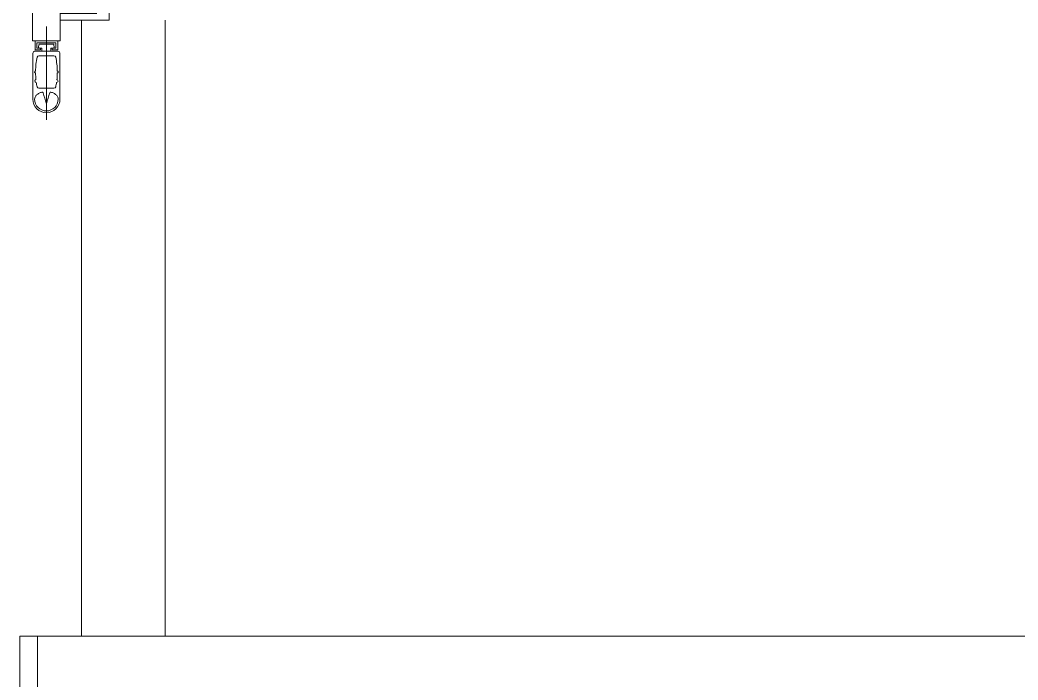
# Model space of a CAD drawing. Header units: millimetres. Extents: x 51154 to 151340, y -24069 to 30962.
# Drawn here: x 110725 to 112159, y -2358 to -1409 of the extents above; entities that cross this region are included whole.
import ezdxf

# ---------------------------------------------------------------- set-up
doc = ezdxf.new("R2010")
doc.units = ezdxf.units.MM
doc.layers.add('Ломаная-1-1', color=9, linetype='Continuous', lineweight=9, true_color=0x808080)
doc.layers.add('Партер_ТХ_для_Разрез_dwg _2_-1', color=9, linetype='Continuous', lineweight=9, true_color=0x808080)

# ---------------------------------------------------------------- blocks, each defined once
blk = doc.blocks.new('Партер_ТХ_для_Разрез_dwg_A$Cdd70e238-8380835-Разрез 1-1')
at = {"layer": 'Ломаная-1-1'}
for p, q in [((110762.8, -1418.7), (110762.8, -1552.6)), ((110813.4, -1409.2), (110813.4, -2295.2)), ((110933.4, -1409.2), (110933.4, -2295.2)), ((110751.6, -1448.1), (110752, -1444.9)), ((110753.2, -1443.7), (110772.4, -1443.7)), ((110773.7, -1444.9), (110774, -1448.1)), ((110743.3, -1523), (110743.3, -1456.7)), ((110782.3, -1456.7), (110782.3, -1523))]:
    blk.add_line(p, q, dxfattribs=at)
at = {"layer": 'Ломаная-1-1', "flags": 128}
for points in [[(110742.8, -1249.2), (110742.8, -1439.2), (110782.8, -1439.2), (110782.8, -1249.2), (110782.8, -1439.2), (110782.8, -1249.2), (110782.8, -1439.2)], [(110835.3, -1399.7), (110782.8, -1399.7), (110782.8, -1409.2), (110852.8, -1409.2), (110852.8, -1249.2)], [(110745.9, -1454.1), (110762.8, -1454.1), (110779.7, -1454.1)], [(110773.7, -1460.6), (110768.3, -1460.6), (110762.8, -1460.6), (110757.4, -1460.6), (110751.9, -1460.6)], [(110756.3, -1454.1), (110756.3, -1452.2), (110756.3, -1449.6), (110752.9, -1449.6)], [(110772.7, -1449.6), (110769.3, -1449.6), (110769.3, -1454.1)], [(110751.9, -1507.4), (110757.4, -1507.4), (110762.8, -1507.4), (110768.3, -1507.4), (110773.7, -1507.4)], [(110762.8, -1529.5), (110761.6, -1525.6), (110760.4, -1521.6), (110759.2, -1517.7), (110758, -1513.8)], [(110767.7, -1513.8), (110766.4, -1517.7), (110765.2, -1521.6), (110764, -1525.6), (110762.8, -1529.5)]]:
    blk.add_lwpolyline(points, dxfattribs=at)
for points in [[(110776.5, -1449.6), (110771.3, -1449.6), (110771.3, -1452.2), (110779.1, -1452.2), (110779.1, -1439.2), (110746.6, -1439.2), (110746.6, -1452.2), (110754.4, -1452.2), (110754.4, -1449.6), (110749.2, -1449.6), (110749.2, -1441.8), (110776.5, -1441.8)], [(110724.8, -2295.2), (110724.8, -2385.2), (110749.8, -2385.2), (110749.8, -2295.2)], [(114930.8, -2295.1), (110749.8, -2295.1), (110749.8, -2385.2), (114930.8, -2385.2), (114930.8, -2295.1), (114954.8, -2295.1), (114954.8, -2385.1), (114930.8, -2385.1)]]:
    blk.add_lwpolyline(points, close=True, dxfattribs=at)
at = {"layer": 'Ломаная-1-1'}
for centre, radius, start, end in [((110752.9, -1448.3), 1.3, 173.6598, 270), ((110753.2, -1445), 1.3, 90, 173.6598), ((110772.4, -1445), 1.3, 6.3402, 90), ((110772.7, -1448.3), 1.3, 270, 6.3402), ((110745.9, -1456.7), 2.6, 90, 180), ((110853.8, -1484), 106.6, 168.463, 179.3013), ((110751.9, -1463.2), 2.6, 90, 168.463), ((110773.7, -1463.2), 2.6, 11.537, 90), ((110671.8, -1484), 106.6, 0.6987, 11.537), ((110779.7, -1456.7), 2.6, 0, 90), ((110747.2, -1484), 1.3, 89.6506, 270.3494), ((110853.8, -1484), 106.6, 180.6987, 185.9566), ((110671.8, -1484), 106.6, 354.0434, 359.3013), ((110778.4, -1484), 1.3, 269.6506, 90.3494), ((110748, -1497), 1.95, 96.4807, 277.5288), ((110853.8, -1484), 106.6, 188.0528, 191.537), ((110751.9, -1504.8), 2.6, 191.537, 270), ((110773.7, -1504.8), 2.6, 270, 348.463), ((110671.8, -1484), 106.6, 348.463, 351.9472), ((110777.6, -1497), 1.95, 262.4712, 83.5193), ((110756.7, -1514.1), 1.3, 17.1027, 104.954), ((110768.9, -1514.1), 1.3, 75.046, 162.8973), ((110762.8, -1523), 19.5, 180, 270), ((110762.8, -1523), 16.9, 180, 0), ((110762.8, -1523), 19.5, 270, 0)]:
    blk.add_arc(centre, radius, start, end, dxfattribs=at)
for points, knots in [([(110756.4, -1512.9), (110754.9, -1513.3), (110752.1, -1514.3), (110749.1, -1516.4), (110747.5, -1518.4), (110746.2, -1520.4), (110745.9, -1522), (110745.9, -1523)], [0, 0, 0, 0, 0.25, 0.5, 0.625, 0.75, 1, 1, 1, 1]), ([(110779.7, -1523), (110779.7, -1522), (110779.4, -1520.4), (110778.2, -1518.4), (110776.5, -1516.4), (110773.5, -1514.3), (110770.8, -1513.3), (110769.2, -1512.9)], [0, 0, 0, 0, 0.25, 0.375, 0.5, 0.75, 1, 1, 1, 1])]:
    blk.add_open_spline(points, degree=3, knots=knots, dxfattribs=at)
blk = doc.blocks.new('Партер_ТХ_для_Разрез_dwg _2_-8380805-Разрез 1-1')
blk.add_blockref('Партер_ТХ_для_Разрез_dwg_A$Cdd70e238-8380835-Разрез 1-1', (0, 0))

msp = doc.modelspace()

# ---------------------------------------------------------------- block references
at = {"layer": 'Партер_ТХ_для_Разрез_dwg _2_-1'}
msp.add_blockref('Партер_ТХ_для_Разрез_dwg _2_-8380805-Разрез 1-1', (0, 0), dxfattribs=at)

doc.saveas('drawing.dxf')
